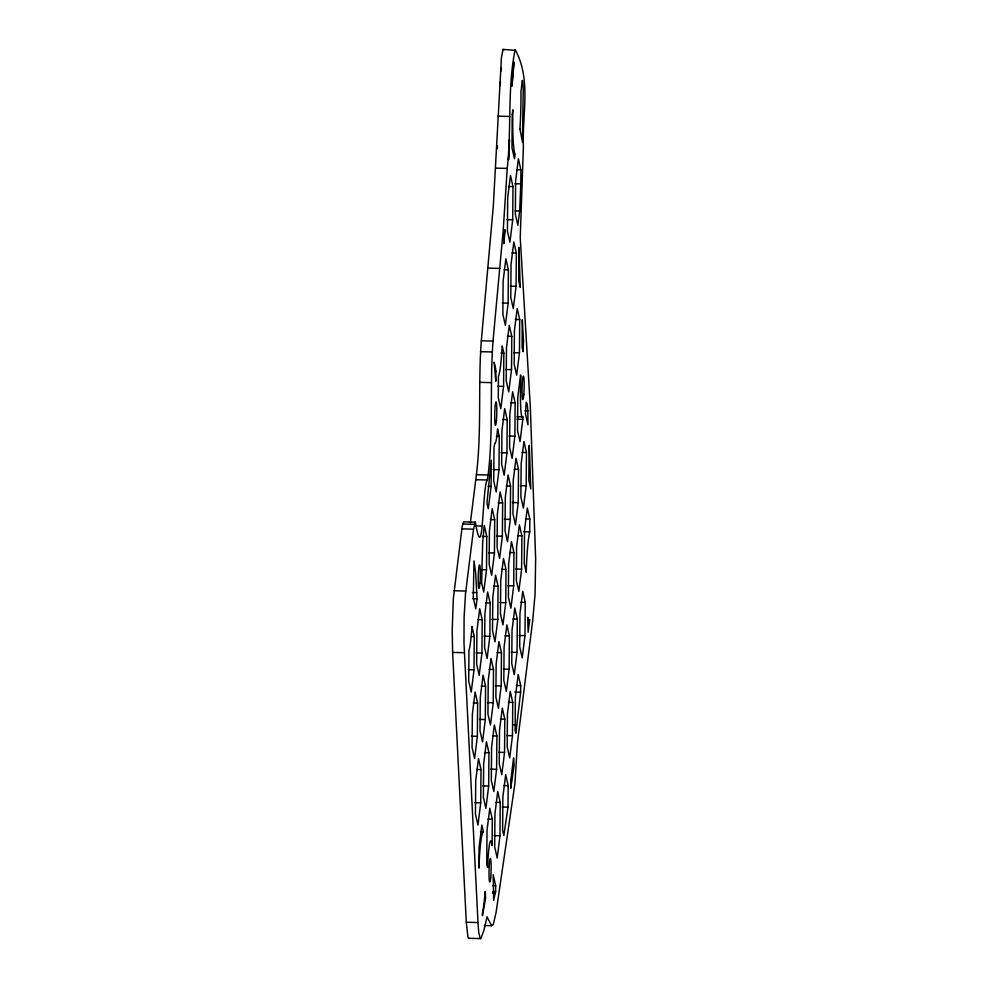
<?xml version="1.0" encoding="UTF-8"?>
<svg xmlns="http://www.w3.org/2000/svg" width="988" height="988" viewBox="0 0 988 988"><rect width="100%" height="100%" fill="white"/><g stroke="black" fill="none" stroke-linecap="round" stroke-linejoin="round"><path stroke-width="1.48" d="M484.342 925.534L491.641 925.719L493.259 924.632L496.112 912.233L514.946 783.546L517.477 742.396L532.779 619.785L535.088 593.961L535.644 558.541L530.284 406.29L520.231 237.577L523.405 146.607C522.01 114.756 531.408 79.892 515.526 50.351L503.053 49.4L501.447 57.44L493.321 205.986L481.329 340.786C477.846 387.024 482.119 433.633 475.759 479.723L470.387 522.788M515.131 49.709C507.326 87.364 511.611 129.737 507.227 168.417L503.139 231.254L493.024 341.07C489.542 387.321 493.815 433.93 487.455 480.007C482.082 484.342 483.799 571.36 475.364 522.158L463.668 521.874L462.236 526.085L453.319 598.666L452.208 630.196L452.628 652.413L466.299 922.249L467.966 937.242L468.559 938.304L480.897 938.588L483.885 930.375L487.035 916.839L491.641 925.719M474.005 669.864L474.265 636.581L471.943 626.38A41.113 3.569 -88.6 0 1 468.954 650.302L468.707 681.028L471.227 692.082L474.005 669.864L468.151 669.716M477.365 736.356L477.636 703.086L475.117 692.032L472.35 714.25L472.079 747.521L474.598 758.574L477.365 736.356L471.523 736.208M480.736 802.861L481.008 769.578L478.488 758.525L475.71 780.742L475.45 814.026L477.957 825.079L480.736 802.861L474.895 802.713M481.934 653.043L482.206 619.76L479.699 608.707L476.908 630.999L476.648 664.282L479.155 675.335L481.934 653.043L476.093 652.895M485.306 719.536L485.577 686.265L483.058 675.199L480.279 697.503L480.007 730.774L482.527 741.827L485.306 719.536L479.464 719.388M486.504 569.792L486.763 536.521L484.256 525.468L482.675 542.363L481.909 571.632A29.368 2.556 -88.6 0 1 481.625 582.747L483.725 592.01L486.504 569.792L482.119 569.681M488.677 786.028L488.937 752.757L486.429 741.704L483.651 763.996L483.379 797.267L485.886 808.332L488.677 786.028L482.823 785.892M489.875 636.297L490.134 603.013L487.627 591.96L484.849 614.178L484.589 647.461L487.096 658.514L489.875 636.297L484.021 636.149M491.073 486.479L491.283 460.161L486.948 502.843L488.294 508.771L491.073 486.479L488.146 486.405M492.308 819.25L492.098 845.716A29.368 2.556 -88.6 0 0 487.8 862.759L487.578 867.439L486.751 863.771L487.01 830.488L489.801 808.196L492.308 819.25L487.924 819.138M493.234 702.789L493.506 669.506L490.999 658.453L488.22 680.683L487.949 713.954L490.468 725.007L493.234 702.789L487.393 702.641M494.445 552.971L494.704 519.7L492.197 508.635L489.406 530.939L489.146 564.21L491.654 575.263L494.445 552.971L488.591 552.823M495.63 891.522L495.68 885.754L493.173 874.689L493.654 900.352L495.63 891.522L492.703 891.448M496.606 769.282L496.878 736.011L494.358 724.957L491.592 747.175L491.32 780.446L493.827 791.499L496.606 769.282L490.764 769.133M497.816 619.464L498.076 586.193L495.568 575.139L492.777 597.431L492.518 630.702L495.025 641.768L497.816 619.464L491.962 619.328M499.002 469.732L499.273 436.449L497.557 428.891A29.368 2.556 -88.6 0 1 494.914 442.982L493.988 447.613L493.716 480.897L496.223 491.95L499.002 469.732L493.16 469.584M499.977 835.786L500.237 802.503L497.73 791.45L494.951 813.667L494.692 846.951L497.199 858.004L499.977 835.786L494.124 835.638M501.175 685.968L501.447 652.685L498.94 641.632L496.149 663.924L495.877 697.207L498.397 708.26L501.175 685.968L495.334 685.82M502.373 536.225L502.645 502.941L500.126 491.888L497.347 514.118L497.088 547.389L499.595 558.442L502.373 536.225L496.519 536.076M503.571 386.407L503.843 353.136L502.213 345.973A45.868 3.989 -88.6 0 1 498.446 376.082L498.285 397.682L500.793 408.699L503.571 386.407L497.73 386.259M504.547 752.461L504.819 719.19L502.299 708.124L499.52 730.428L499.249 763.699L501.768 774.753L504.547 752.461L498.705 752.313M505.745 602.717L506.004 569.446L503.497 558.393L500.718 580.611L500.459 613.881L502.966 624.935L505.745 602.717L499.891 602.569M506.943 452.899L507.215 419.628L504.695 408.575L501.916 430.867L501.645 464.138L504.164 475.203L506.943 452.899L501.101 452.763M508.141 303.168L508.4 269.885L505.893 258.831L503.114 281.049L502.88 310.281A45.868 3.989 -88.6 0 1 502.941 314.74L505.362 325.385L508.141 303.168L502.287 303.02M508.005 807.184L508.178 785.682L505.671 774.629L502.88 796.921L502.62 830.192L503.843 835.589L508.005 807.184L502.163 807.048M509.116 669.222L509.376 635.939L506.869 624.885L504.09 647.103L503.818 680.386L506.338 691.439L509.116 669.222L503.263 669.074M510.314 519.404L510.574 486.121L508.067 475.067L505.288 497.359L505.016 530.642L507.523 541.696L510.314 519.404L504.46 519.256M511.512 369.66L511.772 336.377L509.265 325.324L506.486 347.554L506.214 380.825L508.734 391.878L511.512 369.66L505.658 369.512M512.71 219.842L512.982 186.571L510.463 175.506L507.684 197.81L507.412 231.081L509.919 242.134L512.71 219.842L506.856 219.694M512.476 735.714L512.747 702.431L510.228 691.378L507.462 713.608L507.19 746.879L509.697 757.932L512.476 735.714L506.634 735.566M513.686 585.896L513.945 552.625L511.438 541.56L508.647 563.864L508.388 597.135L510.895 608.188L513.686 585.896L507.832 585.748M514.871 436.153L515.143 402.882L512.636 391.828L509.857 414.046L509.586 447.317L512.105 458.37L514.871 436.153L509.03 436.004M516.082 286.335L516.341 253.064L513.834 242.011L511.043 264.302L510.784 297.573L513.291 308.639L516.082 286.335L510.228 286.199M517.045 652.389L517.317 619.118L514.81 608.065L512.019 630.356L511.759 663.627L514.266 674.693L517.045 652.389L511.204 652.253M518.243 502.657L518.515 469.374L515.995 458.321L513.217 480.539L512.957 513.822L515.464 524.875L518.243 502.657L512.402 502.509M519.453 352.839L519.713 319.556L517.206 308.503L514.415 330.795L514.155 364.078L516.662 375.131L519.453 352.839L513.599 352.691M520.8 183.879L520.911 169.812L518.391 158.759L515.625 180.989L515.353 214.26L517.86 225.313L519.651 210.987L520.8 183.879L514.946 183.731M520.627 692.205L520.688 685.61L518.169 674.557L515.39 696.849L515.119 730.132L515.822 733.22L520.627 692.205L514.785 692.069M521.615 569.15L521.874 535.866L519.367 524.813L516.588 547.043L516.329 580.314L518.836 591.367L521.615 569.15L515.761 569.002M522.813 419.332L522.837 416.813A29.368 2.556 -88.6 0 1 520.664 406.439A29.368 2.556 -88.6 0 1 521.009 376.922L520.565 374.995L517.786 397.3L517.514 430.57L520.034 441.624L522.813 419.332L516.971 419.184M524.986 635.642L525.246 602.371L522.738 591.318L519.96 613.536L519.7 646.807L522.207 657.86L524.986 635.642L519.132 635.494M526.184 485.824L526.456 452.553L523.936 441.5L521.158 463.792L520.886 497.063L523.405 508.128L526.184 485.824L520.343 485.688M529.716 531.89L529.815 519.046L527.308 507.993L524.517 530.284L524.258 563.568L526.234 572.287A45.868 3.989 -88.6 0 1 529.716 531.89L523.862 531.754M497.335 148.731L497.47 145.681M500.237 85.623L500.447 81.732M501.151 70.988L501.41 68.061M475.364 522.158L473.536 529.173L465.509 593.603L464.101 617.401L463.99 643.04L477.994 922.533L478.735 932.474L480.267 938.6M477.043 598.777L475.784 608.843L473.277 597.777L473.993 560.863L475.673 572.904L476.735 592.664A29.368 2.556 -88.6 0 0 477.043 598.777L472.659 598.666M468.559 938.304L469.201 938.291M498.001 116.152L509.709 116.448M495.531 168.121L507.227 168.417M516.526 169.714L520.911 169.812M508.585 186.46L512.982 186.571M515.267 210.876L519.651 210.987M511.957 252.953L516.341 253.064M488.196 268.131L499.891 268.427M504.016 269.773L508.4 269.885M515.328 319.445L519.713 319.556M507.387 336.278L511.772 336.377M481.329 340.786L493.024 341.07M480.539 351.679L492.234 351.963M500.916 353.062L503.843 353.136M479.884 382.356L491.579 382.64M510.759 402.771L515.143 402.882M524.924 410.712L527.839 410.786L527.975 424.803L525.455 413.75L526.234 402.24L527.172 403.783L527.839 410.786M516.983 416.664L522.837 416.813M502.83 419.517L507.215 419.628M496.346 436.375L499.273 436.449M522.059 452.442L526.456 452.553M514.118 469.263L518.515 469.374M476.352 474.697L488.047 474.981M475.759 479.723L487.455 480.007M506.189 486.01L510.574 486.121M498.248 502.843L502.645 502.941M525.431 518.935L529.815 519.046M490.32 519.589L494.704 519.7M462.619 524.023L474.314 524.319M475.858 525.9L481.712 526.048M461.841 528.876L473.536 529.173M517.49 535.768L521.874 535.866M482.379 536.41L486.763 536.521M509.561 552.514L513.945 552.625M501.62 569.335L506.004 569.446M493.691 586.082L498.076 586.193M454.11 590.75L465.805 591.046M472.35 592.553L476.735 592.664M520.861 602.26L525.246 602.371M485.75 602.902L490.134 603.013M512.933 619.007L517.317 619.118M477.822 619.649L482.206 619.76M504.992 635.827L509.376 635.939M471.338 636.519L474.265 636.581M497.063 652.574L501.447 652.685M452.628 652.413L464.335 652.71M489.122 669.407L493.506 669.506M516.304 685.499L520.688 685.61M481.193 686.154L485.577 686.265M508.363 702.332L512.747 702.431M473.252 702.974L477.636 703.086M500.422 719.079L504.819 719.19M513.637 724.723L516.563 724.797M492.481 735.899L496.878 736.011M484.552 752.646L488.937 752.757M476.611 769.467L481.008 769.578M503.794 785.571L508.178 785.682M495.853 802.392L500.237 802.503M480.514 831.884L483.441 831.958A41.113 3.569 -88.6 0 0 478.921 868.119L479.081 847.247L481.86 825.017L483.441 831.958M492.753 885.68L495.68 885.754M492.481 893.041L495.396 893.103M466.299 922.249L477.994 922.533M503.053 49.4L503.818 50.055M523.492 341.045L523.097 351.703L522.096 347.257L522.306 319.717L523.492 341.045M482.453 913.739L482.44 915.654L485.639 897.944L485.231 891.522L484.861 894.498A41.113 3.569 -88.6 0 1 482.823 910.751L482.453 913.739M495.89 371.192L495.815 381.195L494.148 362.238L495.593 368.61A45.868 3.989 -88.6 0 0 495.89 371.192M504.831 229.747L503.905 243.579L504.831 229.747M509.45 139.876L508.548 159.686L509.45 139.876M512.253 114.485L511.982 147.768L514.501 158.821L515.081 154.14A45.868 3.989 -88.6 0 1 512.834 109.804L512.253 114.485M513.97 62.38L511.932 85.919L513.97 62.38M510.821 780.1L510.759 788.461L514.118 765.083L513.599 757.882L510.821 780.1M518.984 247.482L518.725 280.753L520.219 287.347L518.984 247.482M519.935 128.897L522.43 142.074L523.232 90.402A29.257 2.544 -88.6 0 0 522.652 82.313L522.356 80.361L520.96 91.476A45.868 3.989 -88.6 0 1 519.935 128.897M527.728 617.389L528.123 632.258L529.704 619.562A45.868 3.989 -88.6 0 1 527.728 617.389M529.099 446.971L528.827 480.242L530.803 488.949L529.309 445.218L529.099 446.971M479.958 583.291A11.745 1.025 -88.6 0 0 479.637 565A11.745 1.025 -88.6 0 0 478.229 581.858A11.745 1.025 -88.6 0 0 479.958 583.291M523.788 394.496A11.745 1.025 -88.6 0 0 523.467 376.206A11.745 1.025 -88.6 0 0 522.059 393.063A11.745 1.025 -88.6 0 0 523.788 394.496M490.69 877.727A11.745 1.025 -88.6 0 0 490.542 858.658A11.745 1.025 -88.6 0 0 489.023 874.306A11.745 1.025 -88.6 0 0 490.69 877.727M496.433 420.233A11.745 1.025 -88.6 0 0 496.112 401.943A11.745 1.025 -88.6 0 0 494.704 418.801A11.745 1.025 -88.6 0 0 496.433 420.233"/></g></svg>
